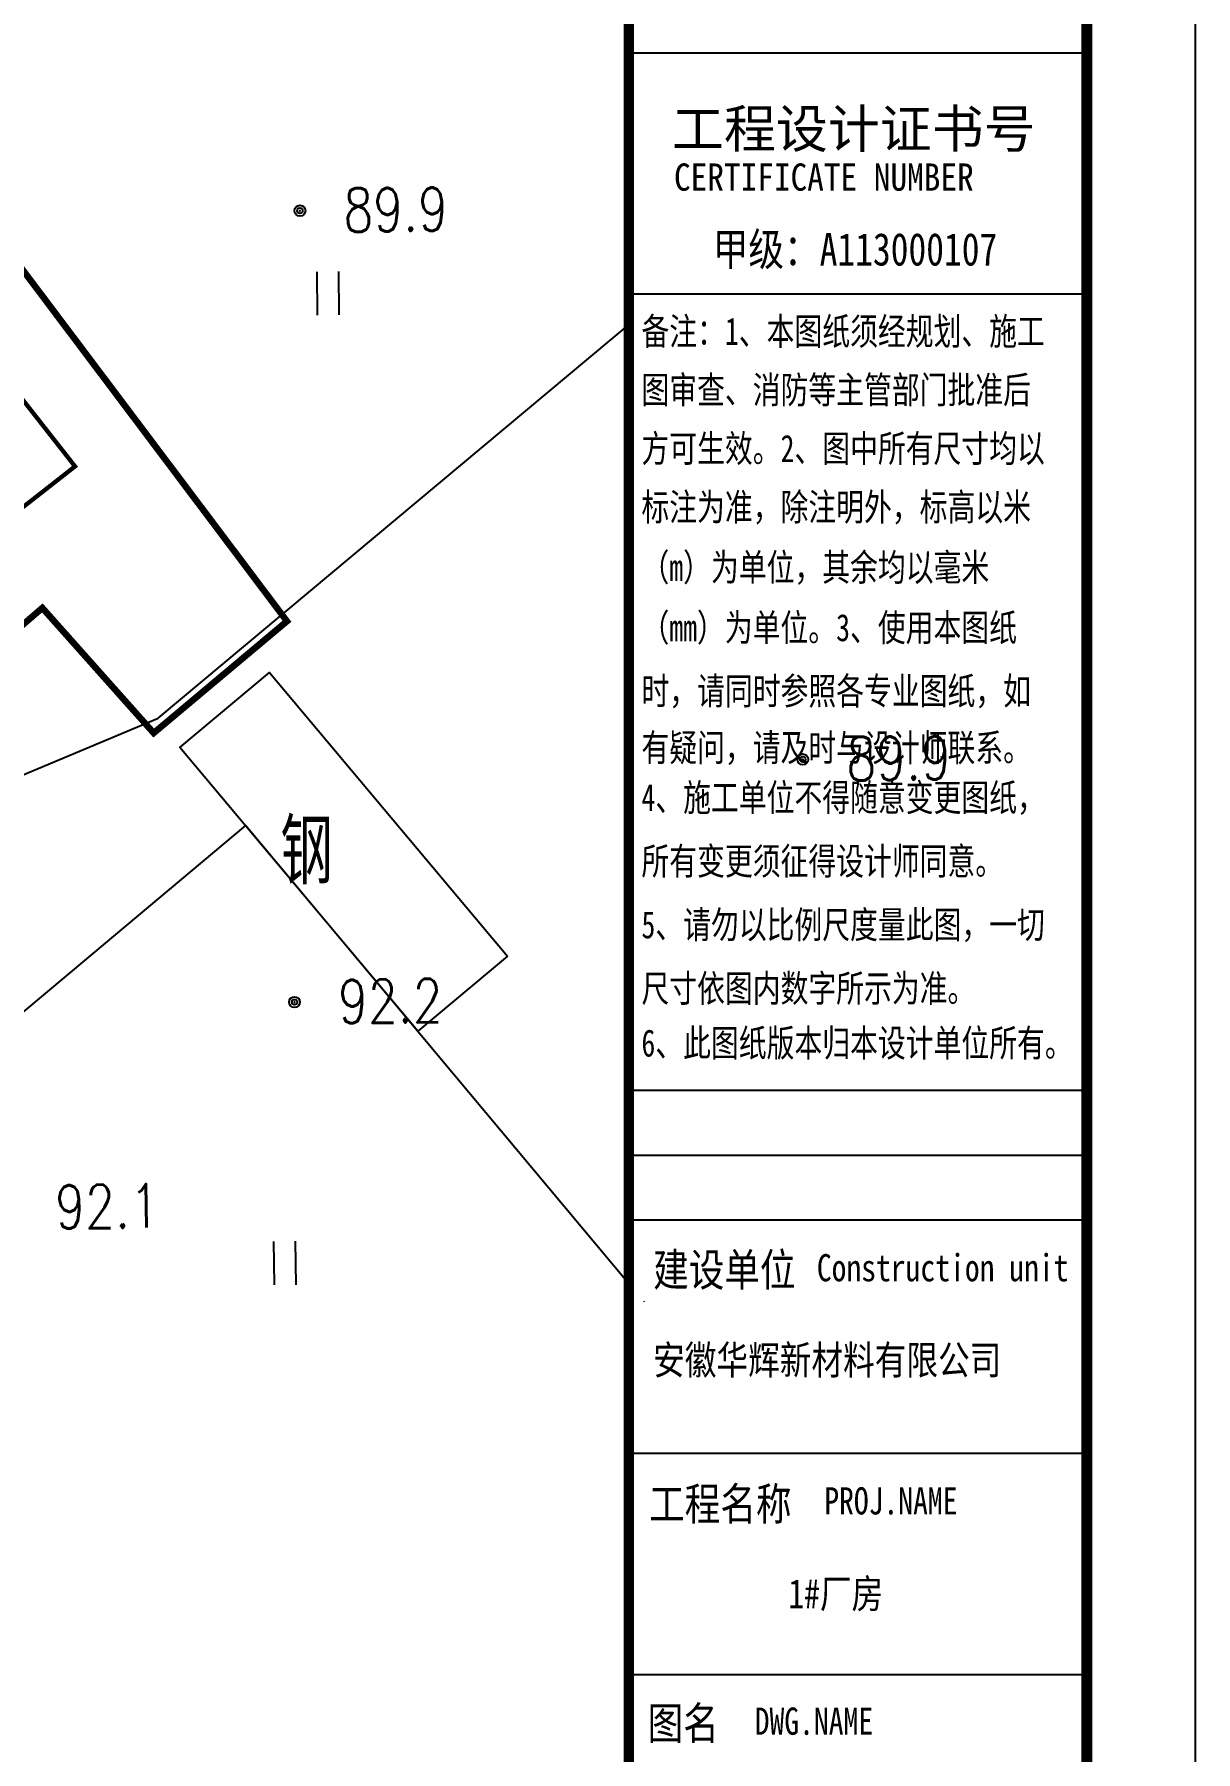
# Model space of a CAD drawing. Extents: x -266287 to 275962, y -324567 to 363765.
# Drawn here: x 222590 to 275962, y 229255 to 308219 of the extents above; entities that cross this region are included whole.
import ezdxf
from ezdxf.enums import TextEntityAlignment as Align

# ---------------------------------------------------------------- set-up
doc = ezdxf.new("R2010")
doc.units = 0
doc.header["$LTSCALE"] = 1000
doc.linetypes.add('8522', pattern=[4, 2, 2, 0])
doc.linetypes.add('DASH', pattern=[0.35, 0.25, -0.1])
doc.layers.get('0').update_dxf_attribs({"linetype": 'CONTINUOUS'})
for name, color, linetype in [('0-TK', 4, 'CONTINUOUS'), ('PUB_TITLE', 4, 'CONTINUOUS'), ('图层1', 251, 'CONTINUOUS')]:
    doc.layers.add(name, color=color, linetype=linetype)
doc.styles.add('-黑体', font='simhei.ttf', dxfattribs={"width": 0.8})
doc.styles.add('HZ', font='txt', dxfattribs={"bigfont": 'hztxt'})
doc.styles.add('ROMANS', font='ROMANS.shx', dxfattribs={"width": 0.8})

# ---------------------------------------------------------------- blocks, each defined once
blk = doc.blocks.new('8310')
for radius in [0.25, 0.125]:
    blk.add_circle((0, 0), radius)
blk = doc.blocks.new('9410')
for points in [[(-0.5, 2), (-0.5, 0)], [(0.5, 2), (0.5, 0)]]:
    blk.add_lwpolyline(points)

msp = doc.modelspace()

# ---------------------------------------------------------------- linework, layer by layer
at = {"color": 1, "linetype": 'DASH', "const_width": 300, "flags": 128}
msp.add_lwpolyline([(71430.30306, 225643.327), (94418.30306, 249598.327), (115720.30306, 266115.327), (152618.30307, 294799.327), (197681.73854, 329820.02229), (234198.782, 281233.1408), (228074.53196, 276093.08936), (222957.42839, 281844.29481), (217793.32774, 277387.29408), (219755.33335, 275174.29282), (213516.33113, 269697.29163), (208650.33, 265574.29435), (202008.33171, 259280.19263), (204841.53025, 256593.89426), (155876.23017, 216334.09288), (150477.73021, 212064.69276), (142115.30307, 204542.327), (113010.43171, 167227.37358)], close=True, dxfattribs=at)
at = {"linetype": 'Continuous', "const_width": 200, "flags": 128}
msp.add_lwpolyline([(224459.01345, 288352.72658), (209361.17518, 307622.53923), (199915.18859, 300221.63812), (215013.02686, 280951.82547)], close=True, dxfattribs=at)
at = {"layer": '0-TK'}
for p, q in [((249914.28571, 307368.99827), (270961.55994, 307368.99827)), ((249914.28571, 307368.99827), (270961.55994, 307368.99827)), ((249914.28571, 296280.65215), (270961.55994, 296280.65215)), ((249914.28571, 259668.38164), (270961.55994, 259668.38164)), ((249914.28571, 256688.07823), (270961.55994, 256688.07823)), ((249914.28571, 253707.77482), (270961.55994, 253707.77482)), ((249914.28571, 242978.59377), (270961.55994, 242978.59377)), ((249914.28571, 232801.28034), (270961.55994, 232801.28034))]:
    msp.add_line(p, q, dxfattribs=at)
at = {"layer": '0-TK', "const_width": 479.95426}
msp.add_lwpolyline([(249914.28571, 158765.05878), (249914.28571, 358765.05878)], dxfattribs=at)
at = {"layer": 'PUB_TITLE', "color": 7}
msp.add_lwpolyline([(-21038.44006, 153765.05878), (275961.55994, 153765.05878), (275961.55994, 363765.05878), (-21038.44006, 363765.05878)], close=True, dxfattribs=at)
at = {"layer": 'PUB_TITLE', "const_width": 500}
msp.add_lwpolyline([(-8538.44006, 158765.05878), (270961.55994, 158765.05878), (270961.55994, 358765.05878), (-8538.44006, 358765.05878)], close=True, dxfattribs=at)
at = {"layer": '图层1', "linetype": 'Continuous', "elevation": 89496.37701, "flags": 128}
for points in [[(153395.00305, 214098.427), (159158.90305, 219179.427), (162593.80305, 221623.427), (197973.80305, 251314.427), (199855.20305, 258169.327), (212848.70305, 270305.927), (228285.07582, 276778.78074), (250121.09231, 295041.77702)], [(249914.28571, 207552.80322), (206106.40305, 170808.727), (167248.30305, 217269.127), (232303.30305, 271834.327), (249914.28571, 250777.88578)], [(250596.79082, 249961.85359), (250618.51881, 249935.87467)]]:
    msp.add_lwpolyline(points, dxfattribs=at)
msp.add_lwpolyline([(244332.70305, 265827.927), (240210.4541, 262380.20029), (229269.94202, 275423.9537), (233392.19097, 278871.68041)], close=True, dxfattribs=at)
at = {"layer": '图层1'}
for p in [(234794.26773, 300110.42525, 274254.67701), (257906.49817, 274881.47052, 274254.67701), (234546.39873, 263720.12006, 276532.42701)]:
    msp.add_point(p, dxfattribs=at)

# ---------------------------------------------------------------- block references
at = {"layer": '图层1', "xscale": 999.9999999999999, "yscale": 1000, "zscale": 1000, "rotation": 0.6726110424307647}
for p in [(234794.26773, 300110.42525, 274254.67701), (257906.49817, 274881.47052, 274254.67701), (234546.39873, 263720.12006, 276532.42701)]:
    msp.add_blockref('8310', p, dxfattribs=at)
at = {"layer": '图层1', "linetype": '8522', "xscale": 999.9999999999999, "yscale": 1000, "zscale": 1000, "rotation": 0.6726110424307647}
for p in [(236090.09175, 295312.41262, 184334.67701), (234105.11917, 250718.16979, 184334.67701)]:
    msp.add_blockref('9410', p, dxfattribs=at)

# ---------------------------------------------------------------- texts
at = {"style": '-黑体'}
msp.add_text('工程设计证书号', height=1750, dxfattribs=at).set_placement((251897.30114, 303005.71233))
for s, height, width, p in [('CERTIFICATE NUMBER', 1250, 0.9, (251986.4072, 301031.91032)), ('甲级：A113000107', 1500, 0.8, (253771.50719, 297587.98205))]:
    msp.add_text(s, height=height, dxfattribs=dict(at, width=width)).set_placement(p)
at = {"ltscale": 0.75, "style": '-黑体', "width": 0.75}
for s, p in [('备注：1、本图纸须经规划、施工', (250491.58348, 294565.82389)), ('图审查、消防等主管部门批准后', (250491.58348, 291872.36375)), ('方可生效。2、图中所有尺寸均以', (250491.58348, 289178.9036)), ('标注为准，除注明外，标高以米', (250491.58348, 286485.44346)), ('（m）为单位，其余均以毫米', (250491.58348, 283712.97012)), ('（mm）为单位。3、使用本图纸', (250491.58348, 280940.49678)), ('时，请同时参照各专业图纸，如', (250491.58348, 278029.04856)), ('有疑问，请及时与设计师联系。', (250491.58348, 275420.74104)), ('4、施工单位不得随意变更图纸，', (250491.58348, 273126.81435)), ('所有变更须征得设计师同意。', (250491.58348, 270202.95066)), ('5、请勿以比例尺度量此图，一切', (250491.58348, 267279.08697)), ('尺寸依图内数字所示为准。', (250491.58348, 264355.22328)), ('6、此图纸版本归本设计单位所有。', (250491.58348, 261840.18533))]:
    msp.add_text(s, height=1250, dxfattribs=at).set_placement(p, align=Align.MIDDLE_LEFT)
at = {"style": '-黑体', "width": 0.8}
for s, height, p in [('建设单位', 1500, (251028.73866, 251412.76634)), ('Construction unit  ', 1250, (258552.58437, 251506.98631)), ('安徽华辉新材料有限公司', 1333.3333333, (251028.73866, 247263.40856)), ('工程名称', 1500, (250843.28257, 240646.79654)), ('PROJ.NAME', 1250, (258894.61803, 240786.78473)), ('1#厂房', 1333.333333, (257243.39371, 236517.86537)), ('图名', 1500, (250772.05957, 230559.07202)), ('DWG.NAME', 1250, (255697.41111, 230657.62365))]:
    msp.add_text(s, height=height, dxfattribs=at).set_placement(p, align=Align.MIDDLE_LEFT)
at = {"layer": '图层1', "style": 'ROMANS', "width": 0.8}
for s, p in [('89.9', (236805.86894, 299133.97217, 89496.37701)), ('89.9', (259918.09937, 273905.01744, 89496.37701)), ('92.2', (236557.99994, 262743.66698, 89496.37701)), ('92.1', (223560.06852, 253300.7735, 89496.37701))]:
    msp.add_text(s, height=2000, rotation=0.6726110408, dxfattribs=at).set_placement(p)
at = {"layer": '图层1', "linetype": 'Continuous', "style": 'HZ', "width": 0.8}
msp.add_text('钢', height=3000, dxfattribs=at).set_placement((236301.32253, 270625.94035, 89496.37701), align=Align.MIDDLE_RIGHT)

doc.saveas('drawing.dxf')
